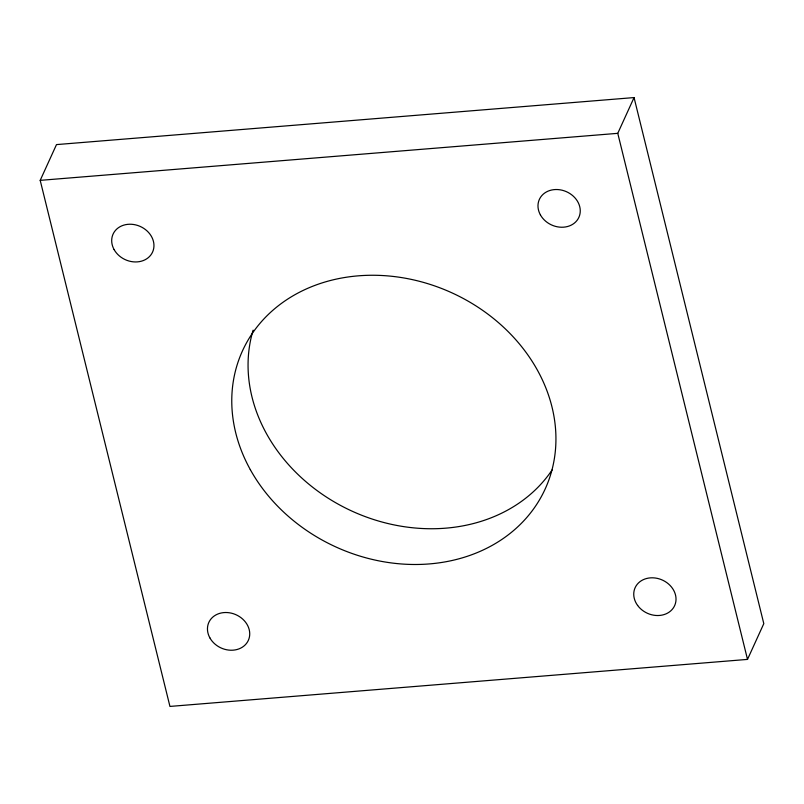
<?xml version="1.0" encoding="UTF-8"?>
<svg xmlns="http://www.w3.org/2000/svg" width="804" height="804" viewBox="0 0 804 804"><rect width="100%" height="100%" fill="white"/><g stroke="black" fill="none" stroke-linecap="round" stroke-linejoin="round"><path stroke-width="1.21" d="M40.2 180.357L56.491 144.599L634.054 97.575L763.8 623.643L747.509 659.401L169.945 706.425L40.2 180.357L617.763 133.333L634.054 97.575M617.763 133.333L747.509 659.401M552.107 469.958A166.358 139.675 24.5 0 1 350.464 510.419A166.358 139.675 24.5 0 1 253.119 330.163M250.295 469.596A166.358 139.675 24.5 0 0 530.801 512.62A166.358 139.675 24.5 0 0 400.472 277.41A166.358 139.675 24.5 0 0 250.295 469.596M637.642 605.472A21.698 18.221 24.5 0 0 674.104 606.708A21.698 18.221 24.5 0 0 652.898 577.815A21.698 18.221 24.5 0 0 637.642 605.472M540.389 214.859A21.698 18.221 24.5 0 0 576.981 220.477A21.698 18.221 24.5 0 0 559.976 189.794A21.698 18.221 24.5 0 0 540.389 214.859M114.098 249.572A21.698 18.221 24.5 0 0 150.69 255.18A21.698 18.221 24.5 0 0 133.685 224.507A21.698 18.221 24.5 0 0 114.098 249.572M209.864 637.853A21.698 18.221 24.5 0 0 246.456 643.471A21.698 18.221 24.5 0 0 229.452 612.789A21.698 18.221 24.5 0 0 209.864 637.853"/></g></svg>
